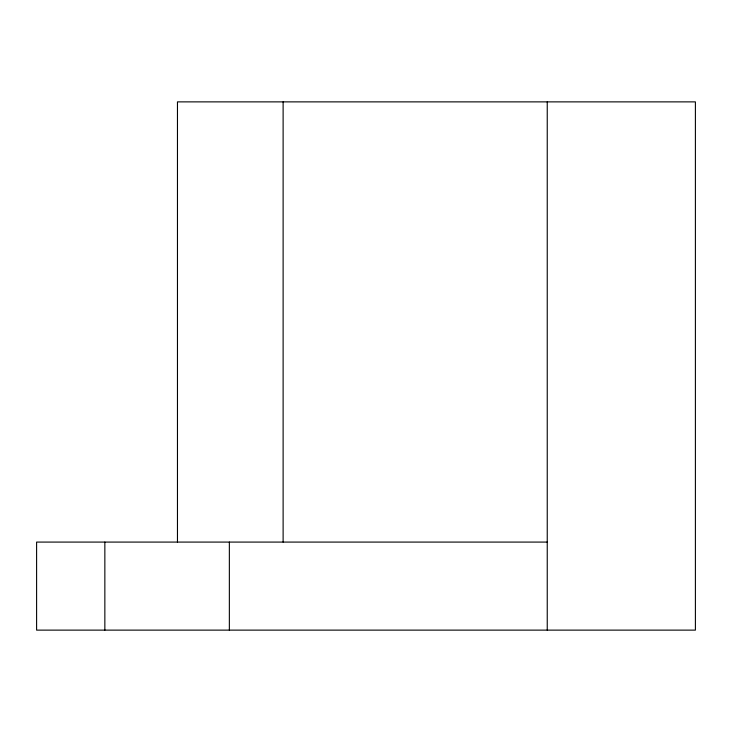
<?xml version="1.0" encoding="UTF-8"?>
<svg xmlns="http://www.w3.org/2000/svg" width="732" height="732" viewBox="0 0 732 732"><rect width="100%" height="100%" fill="white"/><g stroke="black" fill="none" stroke-linecap="round" stroke-linejoin="round"><path stroke-width="1.1" d="M547.243 542.083L36.6 542.083L36.6 630.124L695.4 630.124L695.4 101.876L177.464 101.876L177.464 542.083M547.243 101.876L547.243 630.124M283.119 101.876L283.119 542.083M229.354 542.083L229.354 630.124M104.85 542.083L104.85 630.124"/></g></svg>
